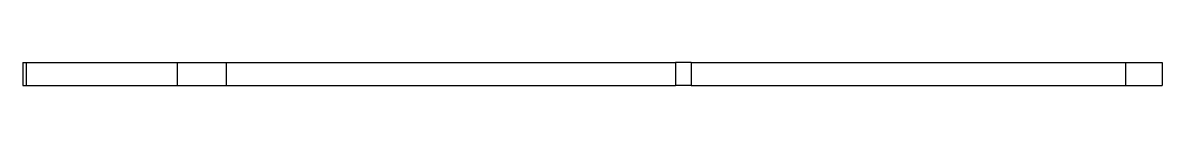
# Model space of a CAD drawing. Extents: x -201 to -4, y 0 to 4.
import ezdxf

# ---------------------------------------------------------------- set-up
doc = ezdxf.new("R2010")
doc.units = 0
doc.layers.get('0').update_dxf_attribs({"linetype": 'continuous'})

# ---------------------------------------------------------------- blocks, each defined once
blk = doc.blocks.new('PART__FEATURE')
at = {"color": 0}
for p, q in [((-201, 4), (-201, 0)), ((-200.4, 4), (-174.36, 4)), ((-200.4, 4), (-200.4, 0)), ((-174.36, 4), (-174.36, 0)), ((-165.92, 4), (-88.38, 4)), ((-165.92, 4), (-165.92, 0)), ((-88.38, 4), (-88.38, 0)), ((-85.69, 4), (-10.78, 4)), ((-85.69, 4), (-85.69, 0)), ((-10.78, 4), (-10.78, 0)), ((-4.43, 4), (-4.43, 0)), ((-200.4, 0), (-174.36, 0)), ((-165.92, 0), (-88.38, 0)), ((-85.69, 0), (-10.78, 0))]:
    blk.add_line(p, q, dxfattribs=at)
for points in [[(-201, 4), (-200.4, 4)], [(-174.36, 4), (-170.78, 4), (-165.92, 4)], [(-85.69, 4), (-88.38, 4)], [(-10.78, 4), (-6.29, 4), (-4.43, 4)], [(-201, 0), (-200.4, 0)], [(-174.36, 0), (-170.78, 0), (-165.92, 0)], [(-85.69, 0), (-88.38, 0)], [(-10.78, 0), (-6.29, 0), (-4.43, 0)]]:
    blk.add_lwpolyline(points, dxfattribs=at)

msp = doc.modelspace()

# ---------------------------------------------------------------- block references
at = {"color": 0}
msp.add_blockref('PART__FEATURE', (0, 0), dxfattribs=at)

doc.saveas('drawing.dxf')
